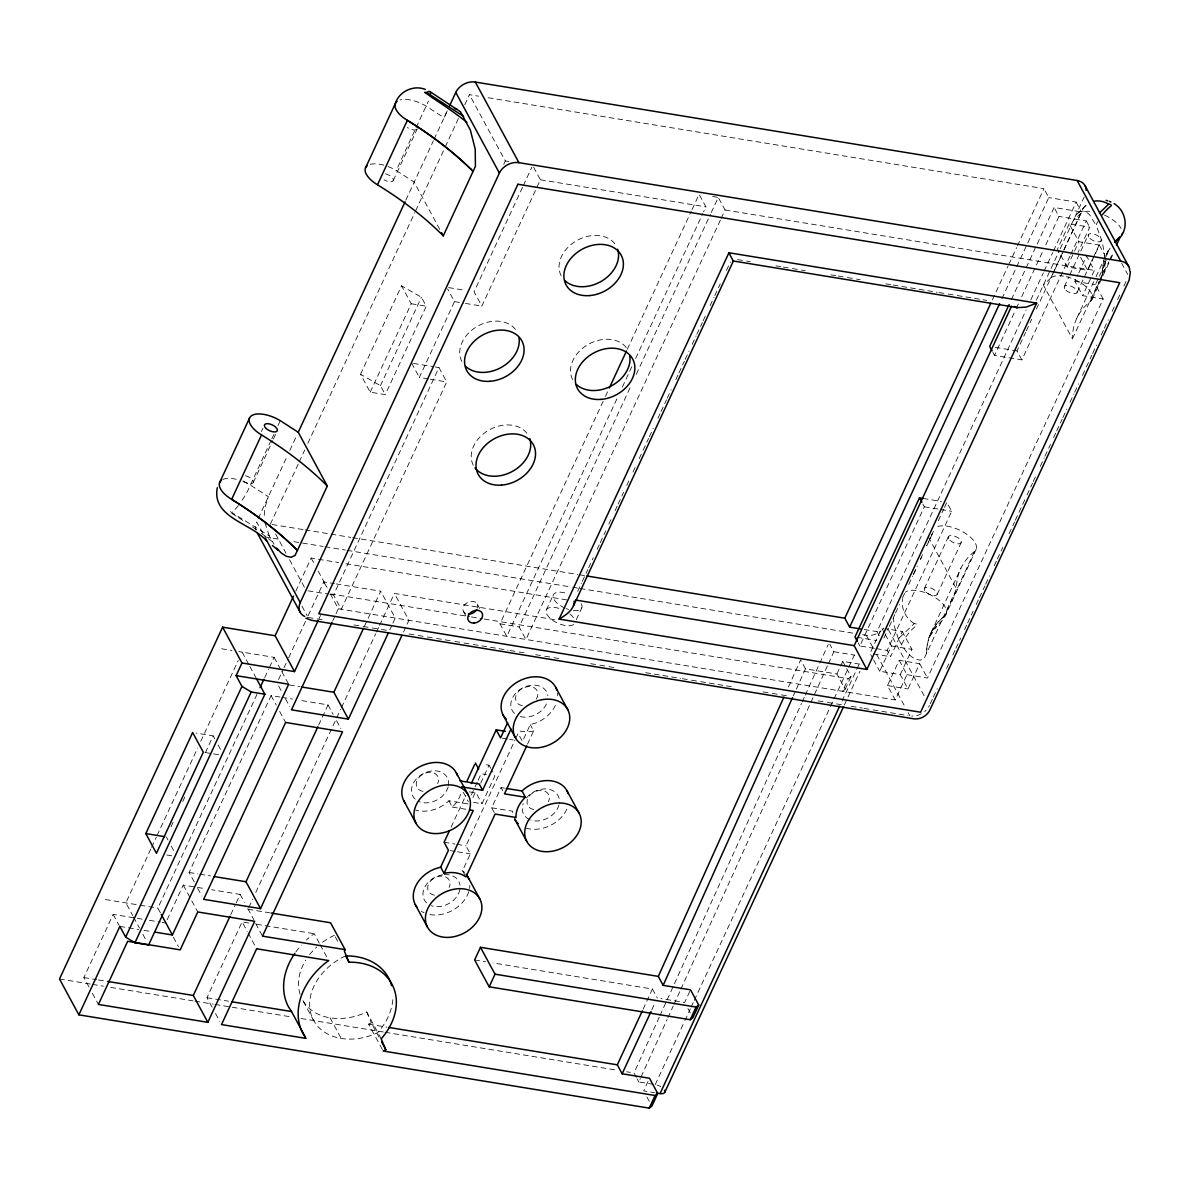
<?xml version="1.0" encoding="UTF-8"?>
<svg xmlns="http://www.w3.org/2000/svg" width="1190" height="1190" viewBox="0 0 1190 1190"><rect width="100%" height="100%" fill="white"/><g stroke="black" fill="none" stroke-linecap="round" stroke-linejoin="round"><path stroke-width="0.75" stroke-dasharray="5 3.75" d="M1105.227 261.428L1104.603 269.238L1102.312 274.384L1102.654 268.628A219.54 100.138 24.9 0 1 1104.082 261.339M1102.312 274.384L1102.416 270.666A210.511 96.018 24.9 0 1 1104.275 260.089M264.284 515.374L264.656 508.19L268.375 496.706L250.391 485.103A23.473 10.71 24.9 0 0 242.165 481.102M1104.93 263.555L1105.51 258.081M1106.373 256.267L1108.857 249.409L1106.566 254.482A219.54 100.138 24.9 0 1 1110.106 248.13M901.574 644.608L901.604 644.504A241.451 110.135 24.9 0 1 913.459 628.097L916.88 625.018L916.3 623.962L914.247 623.575L898.405 638.762C902.466 646.765 907.39 655.006 915.616 659.26L920.361 660.182L924.214 658.338L956.477 588.946A210.511 96.018 24.9 0 1 974.417 551.55A23.473 10.71 24.9 0 0 964.153 532.555A23.473 10.71 24.9 0 0 935.132 527.81M1104.945 258.275L1102.416 242.239L1096.05 225.089A241.451 110.135 24.9 0 1 1097.849 221.518M788.449 686.972L800.617 659.9L805.466 668.854L836.927 674.001L845.153 689.233L842.505 691.241L848.366 678.612L851.014 676.589L846.075 667.456M793.284 695.942L795.575 690.855M796.333 689.159L805.466 668.854M659.201 1017.301L633.972 1072.978L636.382 1077.456M659.974 1015.62L801.45 703.513M802.224 701.832L804.514 696.775M805.273 695.079L828.225 644.474M653.399 1084.328L638.807 1081.933L640.339 1078.571M641.098 1076.876L667.099 1019.518M667.873 1017.837L673.228 1006.026M673.986 1004.33L680.115 990.839M680.873 989.143L810.122 704.034M810.881 702.353L827.719 665.24M828.478 663.544L833.833 651.733L829.802 644.281M261.369 431.598L262.916 428.251M271.067 440.493L250.391 485.103A22.119 4.567 -58.9 0 1 241.749 500.826M271.841 438.842L274.131 433.889M277.954 425.633L280.26 420.665M439.75 229.373L414.209 182.13L396.225 170.527L415.37 129.234M416.128 127.583L426.094 106.103A22.119 4.567 -58.9 0 0 428.415 101.061M253.292 482.486L272.659 440.716M273.432 439.036L275.753 434.023M393.265 180.553L417.288 128.758M258.23 518.602L286.76 457.049M289.825 450.445L296.712 435.57M405.835 200.188L433.353 140.837M434.112 139.185L447.202 110.968M270.338 524.21L298.452 463.565M299.226 461.884L304.7 450.088M307.823 443.349L414.804 212.593M415.578 210.898L444.48 148.586M445.253 146.891L458.537 118.256M464.784 104.779L469.47 94.679L478.618 96.182M360.54 374.255L401.536 285.823L421.424 297.247L426.273 306.202L385.277 394.634L370.224 392.179L360.54 374.255L380.428 385.679L385.277 394.634M89.012 987.045L83.88 977.555L113.154 914.396L142.145 919.141M150.818 849.02L125.857 902.883L132.7 915.527M151.606 847.34L156.292 837.239M157.065 835.559L197.644 748.049M200.753 741.311L238.208 660.524M370.224 392.179L411.234 303.748L401.536 285.823M171.003 826.827L173.353 821.769M182.725 801.569L185.06 796.512M205.364 752.72L213.174 735.866L196.082 733.07M380.428 385.679L421.424 297.247M295.819 591.132L311.155 558.065L338.6 562.558M160.427 912.864L157.868 908.119L256.951 694.38M264.76 677.541L268.657 669.137M269.431 667.441L274.117 657.356L238.684 651.555M503.742 164.324L505.304 160.962L469.47 94.679M167.21 919.692L183.26 885.092L195.696 887.13M194.238 881.939L189.106 872.448L271.097 695.585L279.992 697.043M278.519 679.594L283.205 669.479M283.993 667.798L287.891 659.379M288.679 657.698L307.422 617.268M308.195 615.587L323.814 581.895L334.479 583.636M428.46 378.911L419.341 377.423L454.491 301.62L447.604 288.887M319.024 618.696L320.556 615.379M438.961 367.561L446.711 381.901L341.277 609.295L333.542 594.97L438.961 367.561L435.302 366.966M522.514 187.336L474.096 291.773L481.846 306.098L540.409 179.764L532.659 165.44M523.288 185.655L531.885 167.121M332.873 620.555L335.223 615.498M335.997 613.817L338.347 608.759L330.656 594.539M230.786 914.604L235.471 904.504M236.245 902.823L240.157 894.404L211.701 889.748M318.637 725.112L328.009 704.897L299.553 700.241M364.318 626.58L367.442 619.841M368.216 618.145L380.711 591.207L336.264 583.933M212.103 1007.186L206.971 997.696L242.12 921.908L247.252 931.383M248.755 907.583L252.652 899.194M255.761 892.47L340.652 709.359M341.426 707.678L375.698 633.764M376.471 632.083L378.807 627.041M379.595 625.36L394.396 593.438L557.247 620.079M389.77 629.867L392.12 624.81M392.893 623.129L395.244 618.071L380.711 591.207M403.47 632.069L408.914 620.317L394.396 593.438M616.896 398.873L506.791 636.367L500.008 623.828L604.639 398.114M605.427 396.434L607.763 391.376M627.294 349.265L691.316 211.151M692.104 209.47L699.125 194.297L705.908 206.852L703.573 211.894M622.355 387.077L632.515 365.181M635.639 358.443L702.784 213.575M720.381 220.091L525.935 639.506L519.152 626.966L630.819 386.096M636.293 374.3L710.475 214.274M711.248 212.593L718.284 197.436L711.322 196.305M721.155 218.395L725.067 209.976L718.284 197.436M546.24 610.128L553.261 594.97M451.099 827.154L465.87 795.277M471.329 794.965L474.364 788.42M475.122 786.783L477.398 781.889M478.157 780.253L481.177 773.708L486.308 774.556M472.951 797.464L476.074 790.74M480.715 783.184L489.045 765.2L483.913 764.367M577.686 591.37L581.583 582.966M582.356 581.285L587.815 569.519M588.589 567.838L593.26 557.753M597.157 549.364L599.492 544.321M600.266 542.64L605.725 530.874M608.834 524.15L611.184 519.108M615.066 510.703L617.417 505.676M618.19 503.995L623.634 492.229M626.758 485.505L629.094 480.463M632.991 472.058L635.326 467.03M639.223 458.626L642.332 451.903M643.121 450.222L648.565 438.455M649.353 436.775L653.236 428.37M657.921 418.3L660.257 413.257M661.03 411.576L666.489 399.81M667.263 398.129L671.16 389.725M675.831 379.655L678.166 374.612M678.955 372.931L684.399 361.165M685.172 359.484L689.07 351.08M692.193 344.356L696.091 335.967M696.864 334.286L702.323 322.52M703.097 320.839L705.432 315.796M710.103 305.711L714 297.322M714.774 295.641L720.233 283.875M726.465 270.428L730.363 262.023M473.427 802.343L481.98 803.741L494.862 775.954L491.544 769.811M465.082 875.409L462.538 870.708L470.333 853.899L465.974 845.837L514.987 740.12M515.761 738.44L518.096 733.397L522.455 741.459L530.249 724.651L536.378 722.776A29.735 22.58 -28.4 0 0 555.373 705.387M576.332 619.588L581.791 607.807M494.252 812.487L491.708 807.787L501.079 787.572L504.575 788.152M527.497 744.166L533.641 730.928L530.249 724.651M643.076 1009.239L652.447 989.024L492.972 962.933M651.822 1009.775L654.946 1003.036M992.386 299.835L1008.004 266.144M1008.793 264.463L1016.602 247.609M1017.376 245.928L1043.928 188.66L485.937 97.372M1001.92 298.675L1015.977 268.36M1016.751 266.679L1048.777 197.614L1043.928 188.66M648.044 1081.427L643.656 1090.903L654.589 1092.688M689.769 991.404L684.652 1002.456L660.941 998.589M836.927 674.001L839.843 667.679M840.586 666.103L842.773 661.372L859.195 664.05A7.824 3.57 24.9 0 0 860.876 664.184M1011.411 299.553L1025.378 269.416M1026.167 267.75L1054.102 207.476L1081.457 211.939L1053.522 272.213M655.229 1084.625L684.116 1022.299M684.89 1020.618L690.364 1008.823M691.137 1007.142L693.487 1002.084M694.261 1000.403L833.268 700.568M834.041 698.887L854.346 655.095A7.824 3.57 24.9 0 1 856.205 655.541M874.412 648.342L859.82 645.962L924.332 506.806L922.711 503.816M1070.003 256.058L1021.883 359.871L994.528 355.394L1015.472 310.188M1016.26 308.507L1018.581 303.495M1021.689 296.786L1042.648 251.581M1045.757 244.887L1058.951 216.431L1054.102 207.476M845.153 689.233L851.014 676.589M842.014 701.103L859.195 664.05M879.291 635.847L877 631.622L1026.152 309.891M1030.838 299.791L1043.332 272.837M1044.121 271.156L1052.704 252.622M1053.477 250.941L1076.132 202.092L1048.777 197.614M844.379 704.897L859.998 671.205M1069.17 223.809L1057.464 249.082L1067.147 266.991L1087.66 270.353L1099.382 245.081L1078.854 241.734L1069.17 223.809L1089.698 227.171L1077.976 252.444M1036.371 300.178L1050.279 270.204M1051.038 268.553L1059.472 250.376M1060.231 248.725L1084.179 197.049M883.887 638.123L888.543 628.067M889.332 626.386L894.761 614.65M895.549 612.969L899.432 604.594M902.541 597.886L904.876 592.858M908.758 584.469L912.641 576.094M913.414 574.413L917.311 566.038M920.42 559.33L922.741 554.302L920.584 559.196M930.52 537.538L926.638 545.913L933.6 531.112M931.294 535.857L933.629 530.829M938.285 520.774L943.73 509.037M944.503 507.356L946.838 502.329L951.688 511.284L887.175 650.424L890.566 656.702L902.273 631.429L885.182 628.632M1021.883 359.871L1017.034 350.916L1019.369 345.888M1020.142 344.208L1025.572 332.486M1026.345 330.82L1031.775 319.099M1036.445 309.058L1052.734 273.893M913.682 574.056L916.746 567.452M1099.575 281.599L1090.382 301.412A210.511 96.018 24.9 0 0 1072.443 338.808L1043.377 285.065L1051.097 277.672L1054.161 271.067M1054.92 269.401L1063.354 251.239M1064.113 249.588L1080.966 213.233A22.119 19.129 53 0 1 1087.11 204.293L1075.611 215.643L1073.246 220.641L1080.966 213.233A23.473 10.71 24.9 0 1 1090.724 211.359M1070.777 254.392L1086.306 220.909L1058.951 216.431M899.194 660.316L906.944 674.656L895.237 699.928L887.487 685.589L899.194 660.316L919.706 663.678L908 688.951L900.25 674.611L879.737 671.264L891.444 645.991L885.286 634.597M1067.147 266.991L1078.854 241.734M924.347 588.589L948.356 536.794M1064.321 286.656L1068.962 276.63M1069.736 274.964L1088.329 234.861M906.944 674.656L927.456 678.017L1103.16 299.017L1082.647 295.656L1074.897 281.331L1078.021 274.592M1078.794 272.912L1086.604 256.058L1094.354 270.398L1082.647 295.656M937.184 594.36L961.193 542.566M1077.158 292.428L1092.643 259.018M1093.432 257.338L1101.167 240.633M900.25 674.611L911.971 649.353L902.273 631.429M931.086 632.574L960.955 568.151M1076.905 318.013L1095.291 278.371M1096.064 276.705L1105.242 256.891M1103.16 299.017L1095.41 284.678L1098.534 277.954M1099.322 276.259L1107.131 259.42M1072.443 338.808L1099.248 280.989M1100.006 279.338L1104.647 269.327M974.417 551.55L944.548 615.989A210.511 96.018 24.9 0 0 926.712 649.666L926.608 653.384L926.951 647.628A219.54 100.138 24.9 0 1 944.548 615.989A23.473 10.71 24.9 0 0 934.284 596.978A23.473 10.71 24.9 0 0 905.263 592.233M1100.334 279.947L1108.768 261.77M1109.526 260.119L1112.591 253.515M976.172 549.304L943.908 618.755L932.767 630.284L936.59 626.297L928.483 638.509L930.863 633.482M1092.137 299.166L1113.587 252.905M930.208 703.826L932.543 698.783M933.332 697.087L937.229 688.668M946.6 668.453L948.951 663.41M952.848 654.976L955.198 649.933M955.972 648.253L960.657 638.138M964.569 629.718L966.905 624.661M967.693 622.98L973.152 611.184M976.276 604.446L978.626 599.403M979.4 597.707L984.874 585.926M985.647 584.231L989.559 575.811M994.245 565.711L996.58 560.654M997.369 558.973L1002.828 547.177M1009.075 533.7L1014.549 521.919M1015.323 520.223L1026.256 496.647M1027.044 494.966L1032.504 483.17M1033.292 481.489L1035.627 476.431M1040.313 466.331L1044.21 457.912M1044.998 456.216L1050.458 444.435M1053.581 437.697L1055.932 432.639M1056.705 430.959L1062.179 419.163M1062.953 417.482L1066.865 409.062M1069.989 402.324L1073.886 393.905M1074.674 392.209L1078.571 383.79M1082.484 375.371L1085.607 368.632M1086.381 366.951L1091.855 355.156M1092.628 353.475L1096.54 345.055M1101.226 334.94L1103.561 329.883M1104.35 328.202L1108.247 319.783M1112.159 311.363L1114.495 306.306M1117.618 299.568L1119.968 294.51M1123.866 286.091L1126.216 281.048M446.443 112.708L444.078 117.706L426.094 106.103A23.473 10.71 24.9 0 0 400.167 99.915M468.087 803.919L448.898 800.781L447.009 802.506A29.735 22.58 -28.4 0 1 415.637 810.078M448.898 800.781L452.289 807.058L453.197 806.21A29.735 22.58 -28.4 0 0 461.437 790.993M319.322 943.179L314.205 933.689L310.456 936.485A70.418 53.461 -28.4 0 0 306.365 940.055M230.384 511.67L269.238 535.827L274.027 544.187M334.464 935.295L331.222 936.813A54.77 41.576 -28.4 0 0 322.163 942.539M345.591 955.897L342.363 957.414A54.77 41.576 -28.4 0 0 312.211 1017.495A54.77 41.576 -28.4 0 0 374.597 1034.065L377.84 1032.548A63.368 48.106 -28.4 0 0 392.953 997.636M381.216 1038.825L366.699 1011.946L363.456 1013.464A54.77 41.576 -28.4 0 1 302.23 999.347L313.372 1019.949M382.317 1049.446L368.632 1024.144L371.295 1022.894L378.985 1037.13M1078.705 212.356L1082.26 211.076L1085.994 211.88L1089.623 214.706L1096.005 225.178M533.641 730.928L532.436 731.21A29.735 22.58 -28.4 0 1 518.349 730.66M505.304 160.962L508.948 161.557M540.409 179.764L705.908 206.852M725.067 209.976L1094.354 270.398M1074.897 281.331L1095.41 284.678M737.413 259.569L744.747 260.774M746.576 261.071L750.25 261.666M775.895 265.861L781.399 266.768M783.228 267.066L790.562 268.256M792.391 268.568L799.725 269.758M801.554 270.056L805.228 270.666M830.873 274.86L836.377 275.753M838.206 276.065L845.54 277.255M847.369 277.553L854.703 278.757M856.532 279.055L860.206 279.65M885.866 283.86L891.355 284.752M893.184 285.05L937.17 292.249M938.999 292.547L946.333 293.752M948.162 294.049L955.496 295.239M957.325 295.551L981.155 299.449M982.985 299.746L986.659 300.341M995.152 347.331L1017.034 350.916M448.556 287.593L464.978 290.271M454.491 301.62L463.609 303.123M465.424 303.42L481.846 306.098M411.234 303.748L426.273 306.202M413.421 363.396L433.487 366.669M430.289 379.208L446.711 381.901M923.128 498.446L941.364 501.436M924.332 506.806L938.91 509.201M940.74 509.498L951.688 511.284M272.168 524.507L303.272 529.595M305.101 529.892L350.842 537.374M352.671 537.672L577.7 574.487M579.53 574.785L585.019 575.692M864.238 629.525L877 631.622M264.478 536.839L281.004 539.546M293.841 541.643L323.204 546.448M325.034 546.745L345.219 550.048M347.049 550.345L570.903 586.968M572.732 587.265L578.236 588.172M580.066 588.47L853.453 633.199M862.631 634.701L866.305 635.296A15.649 11.885 -28.4 0 0 881.076 630.923M856.8 637.29L876.866 640.577M891.444 645.991L911.971 649.353M876.227 648.639L887.175 650.424M345.918 563.748L569.147 600.281M873.46 653.905L890.566 656.702M833.833 651.733L854.346 655.095M330.522 593.899L469.589 616.643M471.419 616.941L482.396 618.74M484.226 619.038L848.366 678.612M308.002 590.79L328.068 594.078M329.883 594.375L333.542 594.97M887.487 685.589L908 688.951M500.008 623.828L519.152 626.966M338.347 608.759L895.237 699.928M308.076 617.461L315.409 618.651M317.239 618.949L324.587 620.154M353.936 624.958L361.284 626.163M363.114 626.461L370.462 627.665M372.291 627.963L379.625 629.168M381.469 629.465L388.803 630.655M408.988 633.958L416.322 635.163M418.166 635.46L425.499 636.665M427.329 636.962L434.677 638.167M436.507 638.465L453.018 641.172M454.863 641.47L462.196 642.674M464.026 642.972L471.374 644.177M473.204 644.474L508.071 650.171M509.9 650.469L517.248 651.674M519.078 651.971L524.582 652.879M535.589 654.678L542.923 655.883M544.767 656.181L552.101 657.371M553.945 657.683L561.278 658.873M590.627 663.678L597.975 664.883M599.805 665.18L607.153 666.385M608.982 666.683L616.316 667.888M645.679 672.692L680.546 678.389M682.376 678.687L689.709 679.892M691.554 680.189L698.887 681.394M700.717 681.692L724.576 685.589M726.406 685.901L733.754 687.091M763.102 691.896L770.451 693.101M772.28 693.398L779.614 694.603M781.458 694.901L788.791 696.105M818.155 700.91L825.488 702.1M827.333 702.398L834.666 703.602M836.496 703.9L843.844 705.105M851.177 706.31L862.185 708.11M864.029 708.407L871.363 709.612M873.192 709.909L908.059 715.606M221.593 648.758L231.857 650.439M289.408 684.994L300.073 686.734M281.777 697.34L292.442 699.08M502.403 738.187L507.862 739.079M509.692 739.377L513.336 739.972M469.321 791.871L476.164 792.986L481.98 803.741M205.022 752.496L222.128 755.293M491.708 807.787L512.652 811.208L512.786 813.276M452.289 807.058L466.242 809.334M444.093 842.252L455.026 844.052M456.856 844.35L465.974 845.837M450.266 850.612L455.74 851.519M457.57 851.817L470.333 853.899M166.719 854.97L171.851 855.803M189.106 872.448L198.001 873.906M199.786 874.204L210.451 875.944M197.481 887.413L204.591 888.573M247.981 909.264L271.32 913.087M105.345 899.521L138.308 904.921M140.078 905.203L157.868 908.119M243.92 922.191L249.32 923.083M256.534 924.258L314.205 933.689M474.632 959.943L485.639 961.743M149.39 920.316L160.248 922.101M162.063 922.399L165.678 922.994M119.863 926.4L126.705 927.516M128.416 927.798L138.68 929.479M143.945 930.342L151.056 931.502M83.88 977.555L96.643 979.653M98.473 979.95L105.761 981.14M206.971 997.696L228.554 1001.236M368.632 1024.144L386.929 1027.134M59.5 978.998L90.604 984.085M92.433 984.383L103.411 986.183M110.73 987.388L193.048 1000.85M194.877 1001.147L213.174 1004.137M215.003 1004.434L291.847 1017.019M300.996 1018.506L383.329 1031.983M385.158 1032.28L617.506 1070.286M626.654 1071.788L630.313 1072.383M235.962 516.014L230.607 512.578M462.538 870.708L464.65 872.508M272.391 541.673L272.227 541.539A241.451 110.135 24.9 0 0 259.271 531.781M1121.575 263.094L1127.689 274.369M1076.132 202.092L1081.457 211.939M1086.306 220.909L1089.698 227.171M1099.382 245.081L1105.406 256.237M1080.624 257.323L1087.66 270.353M992.906 352.404L994.528 355.394M928.304 536.839L956.477 588.946M919.706 663.678L927.456 678.017M888.454 629.733L925.061 697.459M884.408 632.961L881.76 628.082L870.054 653.34L872.686 658.234M866.305 635.296L873.282 648.193M876.762 654.649L904.668 706.235M908.149 712.691L909.889 715.904M873.564 659.855L879.737 671.264M858.198 642.972L859.82 645.962M842.773 661.372L845.242 665.939M411.606 363.099L419.341 377.423M477.235 604.044L479.659 608.521M687.939 1008.555L692.059 1016.171M463.431 611.392L465.855 615.87M652.447 989.024L657.297 997.993M489.045 765.2L490.711 768.264M501.079 787.572L502.775 790.71M637.2 1078.958L638.807 1081.933M646.944 1096.987L651.064 1104.603M463.312 792.287L468.295 801.51M311.155 558.065L314.666 564.581M318.191 571.096L326.997 587.384M323.814 581.895L327.235 588.217M275.589 533.908L286.076 553.305M289.572 559.776L304.432 587.25M262.767 533.254L256.668 521.964A15.649 11.885 -28.4 0 0 255.924 530.115M301.963 606.171L307.199 615.84M328.009 704.897L333.126 714.387M336.547 720.709L340.816 728.607M274.117 657.356L280.959 670M281.807 671.577L288.649 684.22M278.668 686.124L282.089 692.446M285.511 698.768L289.78 706.667M271.097 695.585L276.229 705.075M279.65 711.397L285.63 722.464M242.106 652.12L248.948 664.764M249.796 666.341L256.638 678.984M335.312 936.887L337.886 941.632M213.174 735.866L214.81 738.901M218.097 744.97L221.37 751.024M320.184 944.756L327.012 957.4M330.076 1017.837L341.218 1038.439M240.157 894.404L244.426 902.303M247.847 908.625L253.827 919.692M255.672 923.5L262.499 936.143M248.1 932.96L255.791 947.195M197.659 888.261L201.928 896.159M166.317 836.942L167.969 839.962M171.241 846.03L173.695 850.582M183.26 885.092L190.95 899.313M191.798 900.889L197.778 911.957M215.524 1013.508L219.793 1021.407M173.383 937.214L178.5 946.705M133.548 917.103L139.528 928.17M142.86 934.329L146.98 941.93M113.154 914.396L119.149 925.463M92.418 993.367L98.413 1004.434M898.405 638.762L894.151 625.687L893.467 618.309M269.238 535.827L264.983 522.767M366.699 1011.946L371.295 1022.894M469.797 885.39A29.735 22.58 -28.4 0 1 469.514 888.528M468.741 891.727A29.735 22.58 -28.4 0 1 427.106 913.89M424.056 912.73A29.735 22.58 -28.4 0 1 421.305 911.183M557.456 692.818A29.735 22.58 -28.4 0 1 557.649 695.882M514.496 713.42A19.561 14.845 -28.4 0 1 522.47 687.999A19.561 14.845 -28.4 0 1 547.846 695.674M546.478 703.945A19.561 14.845 -28.4 0 1 517.888 715.666M566.842 809.2A29.735 22.58 -28.4 0 1 526.426 828.195M415.176 799.1A19.561 14.845 -28.4 0 1 425.455 772.593A19.561 14.845 -28.4 0 1 448.466 785.445M448.169 786.843A19.561 14.845 -28.4 0 1 418.568 801.361M423 791.38A11.736 8.91 -28.4 0 1 417.14 780.223A11.736 8.91 -28.4 0 1 431.791 772.429A11.736 8.91 -28.4 0 1 437.652 783.585M526.233 798.163A19.561 14.845 -28.4 0 1 548.173 789.163A19.561 14.845 -28.4 0 1 559.255 803.562M558.958 804.961A19.561 14.845 -28.4 0 1 530.666 820.014M529.357 819.479A19.561 14.845 -28.4 0 1 523.184 803.548M444.182 874.665A19.561 14.845 -28.4 0 1 459.995 885.167M459.935 889.257A19.561 14.845 -28.4 0 1 431.345 905.709M426.645 902.913A19.561 14.845 -28.4 0 1 425.142 886.476A19.561 14.845 -28.4 0 1 442.561 874.843M434.469 895.192A11.736 8.91 -28.4 0 1 428.608 884.036A11.736 8.91 -28.4 0 1 443.26 876.242A11.736 8.91 -28.4 0 1 449.121 887.398M522.321 705.685A11.736 8.91 -28.4 0 1 516.877 693.725A11.736 8.91 -28.4 0 1 532.822 687.18A11.736 8.91 -28.4 0 1 535.485 700.285M533.789 809.498A11.736 8.91 -28.4 0 1 527.929 798.356A11.736 8.91 -28.4 0 1 542.581 790.547A11.736 8.91 -28.4 0 1 548.441 801.703M573.595 624.467A15.649 7.14 24.9 0 1 548.545 616.703A15.649 7.14 24.9 0 1 559.36 608.477M569.921 614.01A15.649 7.14 24.9 0 1 574.175 618.785M581.211 603.628A15.649 7.14 24.9 0 1 572.375 610.351M568.671 609.459A15.649 7.14 24.9 0 1 566.128 608.566M564.878 608.03A15.649 7.14 24.9 0 1 553.038 595.893A15.649 7.14 24.9 0 1 566.395 593.319M461.854 361.463A31.297 23.755 -28.4 0 1 478.425 325.733A31.297 23.755 -28.4 0 1 517.1 332.07M473.322 465.275A31.297 23.755 -28.4 0 1 489.893 429.545A31.297 23.755 -28.4 0 1 528.568 435.882M572.643 379.595A31.297 23.755 -28.4 0 1 589.214 343.865A31.297 23.755 -28.4 0 1 627.889 350.187M561.174 275.783A31.297 23.755 -28.4 0 1 577.745 240.053A31.297 23.755 -28.4 0 1 616.42 246.375M465.736 613.519A7.824 5.935 -28.4 0 1 463.936 605.784A7.824 5.935 -28.4 0 1 473.263 601.396A7.824 5.935 -28.4 0 1 477.502 608.001M1104.573 215.152A23.473 10.71 24.9 0 1 1121.129 228.465M1066.21 276.66A23.473 10.71 24.9 0 1 1087.824 288.397A23.473 10.71 24.9 0 1 1090.382 301.412M1051.097 277.672A23.473 10.71 24.9 0 1 1063.473 276.11M385.486 173.8A7.036 3.213 24.9 0 1 393.34 180.345A7.036 3.213 24.9 0 1 384.043 179.794M929.42 705.521A15.649 11.885 -28.4 0 1 928.542 707.143M926.147 710.177A15.649 11.885 -28.4 0 1 924.66 711.531M921.283 713.792A15.649 11.885 -28.4 0 1 911.733 716.097M222.768 479.525A23.473 10.71 24.9 0 1 236.498 479.347M245.512 475.732A7.036 3.213 24.9 0 1 253.202 482.664A7.036 3.213 24.9 0 1 242.641 480.73M1106.774 253.589A210.511 96.018 24.9 0 1 1108.411 250.495M914.247 623.56A22.119 19.129 53 0 1 902.63 598.704M238.327 505.572A22.119 4.567 -58.9 0 1 232.303 511.998M238.61 517.695A241.451 110.135 24.9 0 1 245.646 522.306M252.548 527.006A241.451 110.135 24.9 0 1 256.609 529.862M883.858 628.097A15.649 11.885 -28.4 0 1 882.549 629.57M416.753 129.427A7.036 3.213 24.9 0 1 407.307 127.523M370.298 164.354A23.473 10.71 24.9 0 1 385.144 165.559M387.985 166.526A23.473 10.71 24.9 0 1 396.225 170.527M300.118 994.334A54.77 41.576 -28.4 0 1 305.785 960.092M309.638 954.618A54.77 41.576 -28.4 0 1 316.704 947.047M295.849 951.955A70.418 53.461 -28.4 0 1 301.353 945.158M657.073 1085.072A7.824 3.57 24.9 0 1 660.762 1086.723M1089.891 238.357A7.036 3.213 24.9 0 0 1100.958 241.005A7.036 3.213 24.9 0 0 1093.387 233.88A7.036 3.213 24.9 0 0 1089.891 238.357M1065.883 290.152A7.036 3.213 24.9 0 0 1076.95 292.8A7.036 3.213 24.9 0 0 1069.379 285.674A7.036 3.213 24.9 0 0 1065.883 290.152M949.918 540.29A7.036 3.213 24.9 0 0 960.985 542.938A7.036 3.213 24.9 0 0 953.413 535.812A7.036 3.213 24.9 0 0 949.918 540.29M925.909 592.085A7.036 3.213 24.9 0 0 936.976 594.732A7.036 3.213 24.9 0 0 929.405 587.607A7.036 3.213 24.9 0 0 925.909 592.085"/><path stroke-width="1.5" d="M217.324 487.677C211.389 517.65 251.388 523.094 266.545 540.825M559.092 619.112L728.935 252.756L1036.683 303.108L866.841 669.464L559.092 619.112C565.681 615.171 574.472 609.667 574.249 601.024M658.308 976.395L480.492 947.314L474.632 959.943L489.164 986.808L690.23 1019.711L692.878 1017.688L698.738 1005.059L690.512 989.827L663.142 985.35L658.308 976.395L783.883 697.132M663.142 985.35L792.525 697.623M1122.006 234.742C1128.522 224.434 1124.446 209.648 1114.048 203.624M219.614 482.605L249.483 418.166M365.449 168.043L395.318 103.604C398.977 91.347 413.748 84.624 425.44 89.458M221.37 480.358A23.473 10.71 24.9 0 0 231.648 499.354A219.54 100.138 24.9 0 1 290.211 543.458L297.441 550.449L327.31 486.011L298.244 432.268L280.26 420.665A23.473 10.71 24.9 0 0 251.239 415.92A23.473 10.71 24.9 0 0 261.517 434.93L231.648 499.354A210.511 96.018 24.9 0 1 292.904 545.972L297.441 550.449L295.046 555.403L291.193 557.262L286.433 556.34L281.405 553.127L276.586 548.099M430.17 91.749L460.456 111.771L470.362 130.097L475.227 149.107L475.42 166.303L443.26 235.873A210.511 96.018 24.9 0 0 377.483 184.792L407.352 120.354A23.473 10.71 24.9 0 1 397.073 101.358M298.244 432.268L405.061 201.869M449.537 105.91L455.785 92.433A15.649 11.885 -28.4 0 1 475.316 82.05L1077.143 180.508A15.649 11.885 -28.4 0 1 1086.158 190.37M318.266 620.347L294.51 671.591L275.128 635.757L222.604 627.16L59.5 978.998L78.867 1014.832L649.234 1108.143L651.882 1106.12L657.743 1093.491L649.502 1078.259L622.147 1073.782L617.312 1064.827L388.758 1027.431M145.805 833.58L192.661 732.519L203.312 752.214L156.455 853.289L145.805 833.58L164.607 836.659M78.867 1014.832L119.863 926.4L125.679 937.14L134.946 942.748L148.616 944.979L264.879 694.216L256.638 678.984M264.879 694.216L251.194 691.97L241.942 686.377L236.126 675.623L241.987 662.994L222.604 627.16M125.679 937.14L241.942 686.377M275.128 635.757L293.528 596.086M134.946 942.748L251.194 691.97M260.075 687.641L263.972 679.222M304.729 616.45A15.649 11.885 -28.4 0 1 300.252 602.586L499.384 173.056A15.649 11.885 -28.4 0 1 518.914 162.658L1120.727 261.116A15.649 11.885 -28.4 0 1 1129.756 270.978M154.611 932.082L172.386 934.983L288.649 684.22L236.126 675.623M332.099 622.236L291.49 709.835L348.387 719.132L388.208 633.229M207.834 1022.329L98.413 1004.434L127.687 941.275L180.211 949.858L197.778 911.957L254.69 921.268L207.834 1022.329L193.301 995.465L229.997 916.3M260.536 908.639L203.639 899.328L285.63 722.464L342.527 731.776L260.536 908.639L246.003 881.76L317.849 726.793M348.387 719.132L333.855 692.268L363.53 628.261M401.908 635.43L262.499 936.143L345.115 949.65L344.386 951.227L348.982 962.175A63.368 48.106 -28.4 0 1 381.216 1038.825L385.828 1049.773L383.165 1051.023L655.095 1095.499L657.743 1093.491M609.325 388.014L626.505 350.961M467.03 780.952L474.617 764.59M449.537 830.516L444.093 842.252L448.452 850.314L440.657 867.123L434.543 869.012A29.735 22.58 -28.4 0 0 416.887 907.092M471.314 783.526L496.215 729.827L505.334 731.314M507.595 722.761L500.573 737.889L496.215 729.827M440.657 867.123L444.048 873.4L473.218 810.479L469.723 809.914M461.646 786.843L482.59 790.264L510.986 728.994M573.595 605.636L733.293 261.16L728.935 252.756M526.739 745.832L504.471 793.849L525.4 797.27L522.023 790.993L506.315 788.434M489.164 986.808L495.025 974.179L480.492 947.314M617.312 1064.827L642.303 1010.935M622.147 1073.782L651.049 1011.47M860.593 628.93L849.645 627.145L844.811 618.19L990.824 303.197M849.645 627.145L999.585 303.733M923.128 498.446L919.483 497.851L854.97 636.992L857.395 641.47M1009.09 304.58L989.678 346.439L992.103 350.916M866.841 669.464L854.182 645.635L1011.53 306.217M649.234 1108.143L655.095 1095.499M690.23 1019.711L696.091 1007.067L698.738 1005.059M656.419 1092.985L660.063 1093.58L839.664 706.161M664.779 1092.316L843.606 706.577M1116.428 245.244L1120.251 236.988A23.473 10.71 24.9 0 0 1122.349 233.359M1099.441 213.01L1108.678 204.145L1110.746 204.546L1111.311 205.602L1107.89 208.667A241.451 110.135 24.9 0 0 1102.312 214.795M522.023 790.993L523.912 789.268A29.735 22.58 -28.4 0 1 568.24 793.715M525.4 797.27L524.493 798.118A29.735 22.58 -28.4 0 0 515.969 816.489L516.043 817.485L495.099 814.064L465.93 876.985L465.141 876.361A29.735 22.58 -28.4 0 0 445.253 873.103L444.048 873.4M1036.683 303.108L1026.271 307.094L1017.346 307.63L733.174 260.967M586.848 575.99L844.811 618.19M575.618 600.058L854.182 645.635M241.987 662.994L294.51 671.591M301.858 687.032L333.855 692.268M460.009 780.848L479.198 784.002L482.59 790.264M214.007 876.524L246.003 881.76M271.32 913.087L330.582 922.786L345.115 949.65M495.025 974.179L696.091 1007.067M107.591 981.438L193.301 995.465M232.154 1001.816L291.52 1011.53L305.19 1036.817M454.327 108.409L456.826 108.944M1017.346 307.63L1014.237 306.499M1106.09 200.337L1107.697 200.768M1109.333 201.333L1110.954 202.003M305.949 618.235L311.274 620.243L913.102 718.701C919.944 719.935 927.233 716.068 930.015 709.701L1129.146 280.171L1130.396 271.841M463.669 116.412L426.749 92.582L424.756 92.314L433.041 98.264A241.451 110.135 24.9 0 1 466.659 122.124L466.837 122.258M272.45 545.541L278.148 550.301M506.256 719.266L504.724 717.6A29.735 22.58 -28.4 0 1 518.87 681.171A29.735 22.58 -28.4 0 1 556.771 689.903M291.52 1011.53L288.411 1006.695A70.418 53.461 -28.4 0 1 294.852 953.368M1085.101 185.789L1128.685 266.396M1077.143 180.508L1120.727 261.116M919.483 497.851L921.908 502.329M475.316 82.05L518.914 162.658M455.785 92.433L499.384 173.056M441.505 232.63L443.26 235.873M555.626 687.18L567.734 709.567A29.735 22.58 -28.4 0 1 537.463 747.826A29.735 22.58 -28.4 0 1 519.271 713.212A29.735 22.58 -28.4 0 1 567.734 709.567M567.095 790.993L579.203 813.38A29.735 22.58 -28.4 0 1 548.932 851.638A29.735 22.58 -28.4 0 1 530.74 817.024A29.735 22.58 -28.4 0 1 579.203 813.38M503.132 715.116L515.24 737.503M526.709 841.315L514.601 818.913A29.735 22.58 -28.4 0 0 518.215 823.614M475.375 762.968L478.692 769.097M456.305 772.86L468.414 795.262A29.735 22.58 -28.4 0 1 438.143 833.506A29.735 22.58 -28.4 0 1 419.951 798.907A29.735 22.58 -28.4 0 1 468.414 795.262M467.774 876.673L479.882 899.075A29.735 22.58 -28.4 0 1 449.612 937.318A29.735 22.58 -28.4 0 1 431.42 902.719A29.735 22.58 -28.4 0 1 479.882 899.075M265.385 538.088L300.252 602.586M403.812 800.796L415.92 823.183M257.397 533.165L300.118 612.166M415.28 904.608L427.389 926.995M348.982 962.175L345.591 955.897A63.368 48.106 -28.4 0 1 391.629 985.692M381.559 1041.86L385.828 1049.773M161.275 914.441L172.386 934.983M466.183 874.189A29.735 22.58 -28.4 0 1 468.92 879.395M405.418 803.28A29.735 22.58 -28.4 0 1 419.549 766.851A29.735 22.58 -28.4 0 1 457.451 775.597M519.033 338.005A31.297 23.755 -28.4 0 1 500.544 367.799A31.297 23.755 -28.4 0 1 465.662 366.416M529.788 438.753A31.297 23.755 -28.4 0 1 512.012 471.612A31.297 23.755 -28.4 0 1 475.003 467.893M629.822 356.137A31.297 23.755 -28.4 0 1 611.333 385.917A31.297 23.755 -28.4 0 1 576.451 384.534M617.64 249.246A31.297 23.755 -28.4 0 1 601.649 281.108A31.297 23.755 -28.4 0 1 564.982 280.721M476.729 609.652A7.824 5.935 -28.4 0 1 468.325 614.114M1093.699 201.318A22.119 19.129 53 0 1 1108.678 204.159M426.734 92.597A22.119 4.567 -58.9 0 1 430.542 93.594M1114.673 242.284A219.54 100.138 24.9 0 1 1120.251 236.988A210.511 96.018 24.9 0 0 1114.792 242.001M261.517 434.93A210.511 96.018 24.9 0 1 327.31 486.011M377.483 184.792A23.473 10.71 24.9 0 1 367.204 165.782M664.481 1090.218A7.824 3.57 24.9 0 1 660.063 1093.58M517.903 184.257L318.771 613.772L920.599 712.23L1119.716 282.714L517.903 184.257M256.653 948.772L221.504 1024.575L306.038 1038.409L302.944 1033.575A70.418 53.461 -28.4 0 1 324.974 963.35L328.723 960.568L256.653 948.772M470.794 169.114L465.9 164.458A219.54 100.138 24.9 0 0 407.352 120.354A210.511 96.018 24.9 0 1 468.592 166.972L473.129 171.449L470.794 169.114M501.555 485.103A31.297 23.755 -28.4 0 0 533.418 444.837A31.297 23.755 -28.4 0 0 482.396 448.675A31.297 23.755 -28.4 0 0 501.555 485.103M266.039 428.415A7.036 3.213 24.9 0 0 277.091 431.048A7.036 3.213 24.9 0 0 269.535 423.938A7.036 3.213 24.9 0 0 266.039 428.415M490.087 381.291A31.297 23.755 -28.4 0 0 521.949 341.024A31.297 23.755 -28.4 0 0 470.928 344.862A31.297 23.755 -28.4 0 0 490.087 381.291M600.876 399.409A31.297 23.755 -28.4 0 0 632.738 359.142A31.297 23.755 -28.4 0 0 581.717 362.98A31.297 23.755 -28.4 0 0 600.876 399.409M589.407 295.596A31.297 23.755 -28.4 0 0 621.269 255.329A31.297 23.755 -28.4 0 0 570.248 259.167A31.297 23.755 -28.4 0 0 589.407 295.596M474.126 623.054A7.824 5.935 -28.4 0 0 482.084 612.999A7.824 5.935 -28.4 0 0 469.336 613.951A7.824 5.935 -28.4 0 0 474.126 623.054"/></g></svg>
